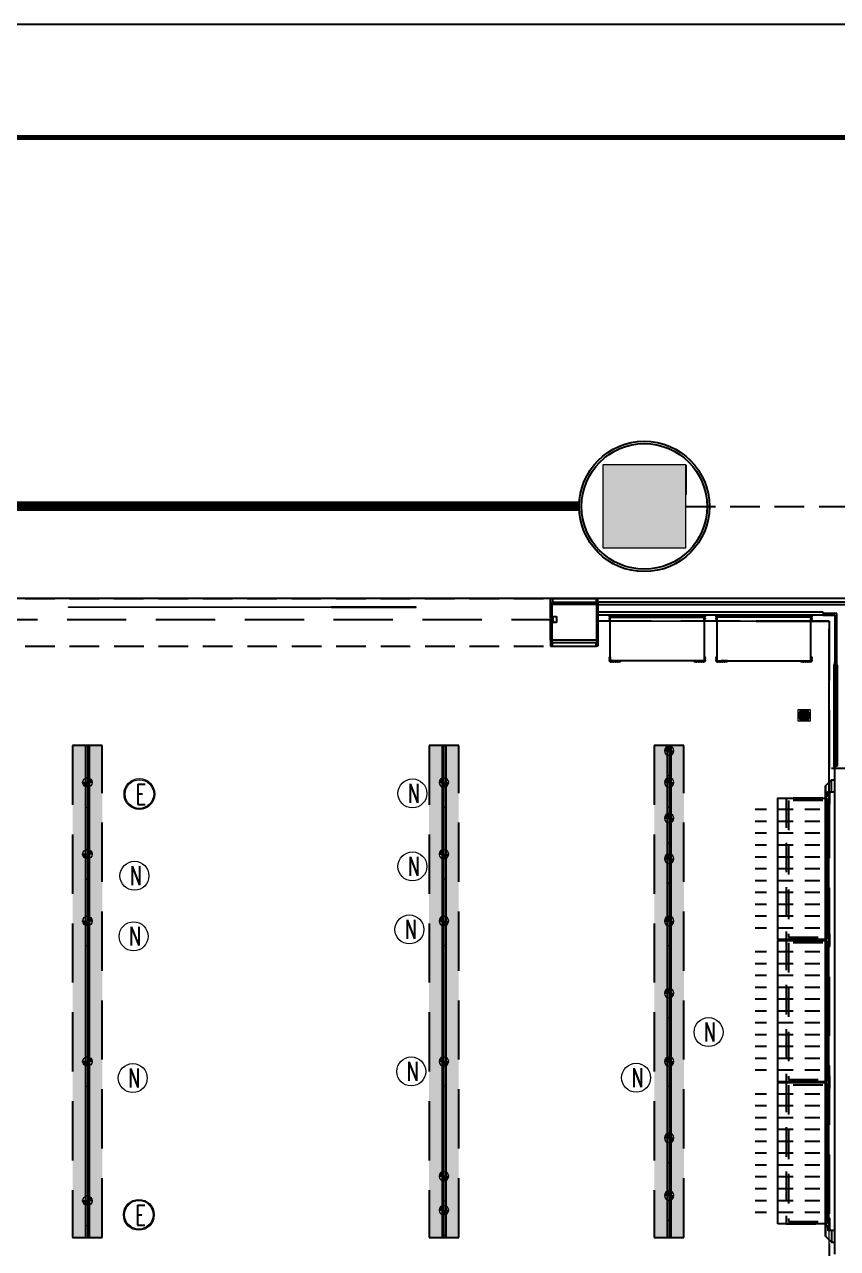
# Model space of a CAD drawing. Header units: millimetres. Extents: x 5896 to 6381, y 4295 to 4378.
# Drawn here: x 6104.7 to 6111.56, y 4313.7 to 4324.03 of the extents above; entities that cross this region are included whole.
import ezdxf

# ---------------------------------------------------------------- set-up
doc = ezdxf.new("R2010")
doc.units = ezdxf.units.MM
for name, pattern in [('DASHED', [0.75, 0.5, -0.25]), ('HIDDEN', [0.375, 0.25, -0.125]), ('NASCOSTA', [0.375, 0.25, -0.125]), ('NASCOSTA2', [0.1875, 0.125, -0.0625]), ('PHANTOM2', [1.25, 0.625, -0.125, 0.125, -0.125, 0.125, -0.125]), ('PUNTO2', [0.125, 0, -0.125]), ('TRATTEGGIATA', [0.75, 0.5, -0.25])]:
    doc.linetypes.add(name, pattern=pattern)
for name, color, linetype in [('A-GLAZING', 2, 'Continuous'), ('ax-arredo piani', 2, 'Continuous'), ('ax-arredo piani rossi', 1, 'Continuous'), ('ax-arredo proiezioni', 1, 'NASCOSTA'), ('ax-arredo sez', 6, 'Continuous'), ('AX-proiez vestiti', 1, 'NASCOSTA2'), ('GA_X DIM', 8, 'Continuous'), ('MERCHANDISING', 11, 'Continuous'), ('Pareti02', 3, 'Continuous'), ('proiezioni', 2, 'NASCOSTA'), ('R-PROIEZIONI', 2, 'NASCOSTA'), ('sezioni 02', 3, 'Continuous'), ('Urban', 6, 'Continuous'), ('VITI', 1, 'Continuous'), ('图框', 254, 'Continuous')]:
    doc.layers.add(name, color=color, linetype=linetype)
for name, color, linetype, true_color in [('LD_beam', 7, 'DASHED', 0x7ec8c8), ('LD_track', 7, 'Continuous', 0x7ec8c8), ('PROIEZ-FASCIONE', 7, 'TRATTEGGIATA', 0xb4b08e)]:
    doc.layers.add(name, color=color, linetype=linetype, true_color=true_color)
doc.layers.add('LD_def-points', color=11, linetype='Continuous', lineweight=5, plot=False)
for name, color, linetype, lineweight, true_color in [('LD_light', 7, 'Continuous', 5, 0xf00000), ('LD_N', 7, 'Continuous', 9, 0x41c62a), ('R-HATCH', 7, 'Continuous', 9, 0xbababa), ('R-WALL', 7, 'Continuous', 9, 0xbababa)]:
    doc.layers.add(name, color=color, linetype=linetype, lineweight=lineweight, true_color=true_color)
doc.layers.add('R-BORDER', color=7, linetype='PHANTOM2', true_color=0xdb0000, plot=False)
doc.styles.add('SIMPLEX', font='SIMPLEX.SHX', dxfattribs={"width": 0.65})

# ---------------------------------------------------------------- blocks, each defined once
blk = doc.blocks.new('f')
at = {"layer": 'LD_light', "lineweight": 5, "ltscale": 0.5}
h = blk.add_hatch(color=256, dxfattribs=at)
h.dxf.hatch_style = 1
h.paths.add_polyline_path([(-4698.4, 3404.2, 0.414214), (-4702.4, 3400.2), (-4698.4, 3400.2)])
at = {"layer": 'LD_light', "lineweight": 5}
h = blk.add_hatch(color=256, dxfattribs=at)
h.dxf.hatch_style = 1
h.paths.add_polyline_path([(-4677.4, 3398.5), (-4677.4, 3401.8), (-4702.4, 3401.8), (-4702.4, 3398.5)])
at = {"layer": 'LD_light', "lineweight": 5, "ltscale": 0.5}
h = blk.add_hatch(color=256, dxfattribs=at)
h.dxf.hatch_style = 1
h.paths.add_polyline_path([(-4694.4, 3400.2), (-4698.4, 3400.2), (-4698.4, 3396.2, 0.414214)])
at = {"layer": 'LD_light', "lineweight": 5}
for p, q in [((-4702.4, 3400.2), (-4694.4, 3400.2)), ((-4698.4, 3404.2), (-4698.4, 3396.2))]:
    blk.add_line(p, q, dxfattribs=at)
blk.add_lwpolyline([(-4677.4, 3401.8), (-4702.4, 3401.8), (-4702.4, 3398.5), (-4677.4, 3398.5)], close=True, dxfattribs=at)
blk.add_circle((-4698.4, 3400.2), 4, dxfattribs=at)
blk.add_circle((-4698.4, 3400.2), 4, dxfattribs=at)
blk = doc.blocks.new('e')
at = {"layer": 'LD_light', "color": 160, "true_color": 0x1a53ff}
for radius in [8.4, 7.78]:
    blk.add_circle((0, 0), radius, dxfattribs=at)
at = {"layer": 'LD_light', "color": 160, "true_color": 0x1a53ff, "style": 'SIMPLEX', "width": 0.65}
blk.add_text('E', height=11.01, dxfattribs=at).set_placement((-2.02, -5.7))
blk = doc.blocks.new('notturna')
at = {"layer": 'LD_N'}
blk.add_circle((21.1399, -17.0434), 0.084, dxfattribs=at)
at = {"layer": 'LD_N', "style": 'SIMPLEX', "width": 0.65}
blk.add_text('N', height=0.1101, dxfattribs=at).set_placement((21.1144, -17.0975))
blk = doc.blocks.new('E2-6')
at = {"layer": 'LD_light'}
h = blk.add_hatch(color=256, dxfattribs=at)
h.dxf.hatch_style = 1
edge = h.paths.add_edge_path()
edge.add_arc((0, 0), 0.05, 0, 360)
blk.add_lwpolyline([(-0.05, -0.05), (0.05, -0.05), (0.05, 0.05), (-0.05, 0.05)], close=True, dxfattribs=at)
blk.add_circle((0, 0), 0.05, dxfattribs=at)
blk = doc.blocks.new('bullone fianco')
at = {"layer": 'VITI'}
for p, q in [((0, 0.008), (-0.003, 0.008)), ((-0.003, 0), (-0.003, 0.007)), ((0, 0.006), (-0.003, 0.006)), ((0, 0.001), (-0.003, 0.001)), ((0, -0.001), (0, 0.008)), ((0, 0.007), (0, 0.008)), ((0, 0), (0, 0.007)), ((0, 0.007), (0, 0.007)), ((0, 0), (0, -0.001)), ((0, 0), (0, 0)), ((0, -0.001), (-0.003, -0.001))]:
    blk.add_line(p, q, dxfattribs=at)
for centre, radius, start, end in [((-0.001, 0.007), 0.00209, 147.1328, 212.8672), ((0.005, 0.004), 0.00787, 163.2213, 196.7787), ((-0.001, 0), 0.00209, 147.1328, 212.8672)]:
    blk.add_arc(centre, radius, start, end, dxfattribs=at)
blk = doc.blocks.new('112')
at = {"layer": 'R-HATCH', "ltscale": 10000}
h = blk.add_hatch(color=253, dxfattribs=at)
h.dxf.hatch_style = 1
h.paths.add_polyline_path([(6103.731, 4414.014), (6104.431, 4414.014), (6104.431, 4414.714), (6103.731, 4414.714)])
h.paths.add_polyline_path([(6104.431, 4422.412), (6104.431, 4423.112), (6103.731, 4423.112), (6103.731, 4422.412)])
h.paths.add_polyline_path([(6095.331, 4422.414), (6095.331, 4423.114), (6096.031, 4423.114), (6096.031, 4422.414)])
h.paths.add_polyline_path([(6096.031, 4414.014), (6096.031, 4414.714), (6095.331, 4414.714), (6095.331, 4414.014)])
h.paths.add_polyline_path([(6096.031, 4405.613), (6096.031, 4406.313), (6095.331, 4406.313), (6095.331, 4405.613)])
h.paths.add_polyline_path([(6087.631, 4405.804), (6087.631, 4406.504), (6086.931, 4406.504), (6086.931, 4405.804)])
h.paths.add_polyline_path([(6086.931, 4414.714), (6087.631, 4414.714), (6087.631, 4414.014), (6086.931, 4414.014)])
at = {"layer": 'A-GLAZING', "color": 253, "linetype": 'TRATTEGGIATA'}
blk.add_line((6098.459, 4421.809), (6103.312, 4421.809), dxfattribs=at)
at = {"layer": 'ax-arredo piani', "color": 253, "elevation": 0}
for points in [[(6104.586, 4421.458), (6104.586, 4421.458), (6103.794, 4421.458), (6103.794, 4421.458), (6103.794, 4421.458), (6103.794, 4421.827), (6104.586, 4421.827), (6104.586, 4421.458)], [(6104.694, 4421.458), (6104.694, 4421.458), (6105.486, 4421.458), (6105.486, 4421.458), (6105.486, 4421.458), (6105.486, 4421.827), (6104.694, 4421.827), (6104.694, 4421.458)], [(6103.879, 4421.455), (6103.879, 4421.458), (6103.83, 4421.458), (6103.83, 4421.455)], [(6104.501, 4421.455), (6104.501, 4421.458), (6104.55, 4421.458), (6104.55, 4421.455)], [(6104.779, 4421.455), (6104.779, 4421.458), (6104.73, 4421.458), (6104.73, 4421.455)], [(6105.401, 4421.455), (6105.401, 4421.458), (6105.45, 4421.458), (6105.45, 4421.455)], [(6105.207, 4419.108), (6105.207, 4420.3), (6105.607, 4420.3), (6105.607, 4419.108)], [(6105.207, 4417.908), (6105.207, 4419.1), (6105.607, 4419.1), (6105.607, 4417.908)], [(6105.207, 4416.708), (6105.207, 4417.9), (6105.607, 4417.9), (6105.607, 4416.708)]]:
    blk.add_lwpolyline(points, close=True, dxfattribs=at)
at = {"layer": 'ax-arredo piani rossi', "color": 253}
for p, q in [((6103.305, 4421.984), (6103.675, 4421.984)), ((6103.304, 4421.584), (6103.676, 4421.584)), ((6105.68, 4421.424), (6105.68, 4420.574))]:
    blk.add_line(p, q, dxfattribs=at)
at = {"layer": 'ax-arredo proiezioni', "color": 253, "elevation": 0}
for points in [[(6105.587, 4420.3), (6105.279, 4420.3), (6105.279, 4419.108), (6105.587, 4419.108)], [(6105.587, 4420.28), (6105.299, 4420.28), (6105.299, 4419.128), (6105.587, 4419.128)], [(6105.587, 4419.1), (6105.279, 4419.1), (6105.279, 4417.908), (6105.587, 4417.908)], [(6105.587, 4419.08), (6105.299, 4419.08), (6105.299, 4417.928), (6105.587, 4417.928)], [(6105.587, 4417.9), (6105.279, 4417.9), (6105.279, 4416.708), (6105.587, 4416.708)], [(6105.587, 4417.88), (6105.299, 4417.88), (6105.299, 4416.728), (6105.587, 4416.728)]]:
    blk.add_lwpolyline(points, dxfattribs=at)
at = {"layer": 'ax-arredo sez', "color": 253}
for p, q in [((6105.59, 4421.859), (6105.59, 4421.844)), ((6105.705, 4421.859), (6105.59, 4421.859)), ((6105.59, 4421.859), (6105.59, 4421.859)), ((6105.59, 4421.844), (6105.69, 4421.844)), ((6105.69, 4421.844), (6105.69, 4421.427)), ((6105.705, 4421.427), (6105.705, 4421.859)), ((6105.687, 4421.427), (6105.68, 4421.427)), ((6105.68, 4421.427), (6105.68, 4421.424)), ((6105.68, 4421.424), (6105.708, 4421.424)), ((6105.69, 4421.444), (6105.687, 4421.444)), ((6105.687, 4421.444), (6105.687, 4421.427)), ((6105.69, 4421.427), (6105.69, 4421.444)), ((6105.69, 4421.427), (6105.705, 4421.427)), ((6105.708, 4421.427), (6105.69, 4421.427)), ((6105.691, 4421.424), (6105.69, 4421.423)), ((6105.69, 4421.423), (6105.69, 4420.575)), ((6105.697, 4421.424), (6105.691, 4421.424)), ((6105.698, 4421.423), (6105.697, 4421.424)), ((6105.698, 4421.424), (6105.708, 4421.424)), ((6105.698, 4420.574), (6105.698, 4421.424)), ((6105.698, 4420.575), (6105.698, 4421.423)), ((6105.708, 4421.424), (6105.708, 4421.427)), ((6105.708, 4421.424), (6105.708, 4420.574)), ((6105.68, 4420.571), (6105.68, 4420.574)), ((6105.68, 4420.574), (6105.708, 4420.574)), ((6105.687, 4420.571), (6105.68, 4420.571)), ((6105.687, 4420.554), (6105.687, 4420.571)), ((6105.69, 4420.554), (6105.687, 4420.554)), ((6105.69, 4420.575), (6105.691, 4420.574)), ((6105.708, 4420.571), (6105.69, 4420.571)), ((6105.69, 4420.571), (6105.69, 4420.554)), ((6105.691, 4420.574), (6105.697, 4420.574)), ((6105.697, 4420.574), (6105.698, 4420.575)), ((6105.708, 4420.574), (6105.698, 4420.574)), ((6105.708, 4420.574), (6105.708, 4420.571))]:
    blk.add_line(p, q, dxfattribs=at)
at = {"layer": 'ax-arredo sez', "color": 253, "elevation": 0}
for points in [[(6103.83, 4421.841), (6103.83, 4421.844), (6103.79, 4421.844), (6103.79, 4421.804), (6103.793, 4421.804), (6103.793, 4421.841), (6103.83, 4421.841)], [(6104.55, 4421.841), (6104.55, 4421.844), (6104.59, 4421.844), (6104.59, 4421.804), (6104.587, 4421.804), (6104.587, 4421.841), (6104.55, 4421.841)], [(6104.73, 4421.841), (6104.73, 4421.844), (6104.69, 4421.844), (6104.69, 4421.804), (6104.693, 4421.804), (6104.693, 4421.841), (6104.73, 4421.841)], [(6105.45, 4421.841), (6105.45, 4421.844), (6105.49, 4421.844), (6105.49, 4421.804), (6105.487, 4421.804), (6105.487, 4421.841), (6105.45, 4421.841)], [(6103.83, 4421.457), (6103.83, 4421.454), (6103.79, 4421.454), (6103.79, 4421.494), (6103.793, 4421.494), (6103.793, 4421.457), (6103.83, 4421.457)], [(6104.55, 4421.457), (6104.55, 4421.454), (6104.59, 4421.454), (6104.59, 4421.494), (6104.587, 4421.494), (6104.587, 4421.457), (6104.55, 4421.457)], [(6104.73, 4421.457), (6104.73, 4421.454), (6104.69, 4421.454), (6104.69, 4421.494), (6104.693, 4421.494), (6104.693, 4421.457), (6104.73, 4421.457)], [(6105.45, 4421.457), (6105.45, 4421.454), (6105.49, 4421.454), (6105.49, 4421.494), (6105.487, 4421.494), (6105.487, 4421.457), (6105.45, 4421.457)], [(6105.66, 4420.454), (6105.61, 4420.404), (6105.61, 4420.308), (6105.614, 4420.308), (6105.614, 4420.319), (6105.629, 4420.319), (6105.629, 4420.354), (6105.66, 4420.354), (6105.66, 4420.454), (6105.66, 4420.454)], [(6105.614, 4419.119), (6105.629, 4419.119), (6105.629, 4420.289), (6105.614, 4420.289), (6105.614, 4420.3), (6105.61, 4420.3), (6105.61, 4419.108), (6105.614, 4419.108), (6105.614, 4419.119)], [(6105.614, 4417.919), (6105.629, 4417.919), (6105.629, 4419.089), (6105.614, 4419.089), (6105.614, 4419.1), (6105.61, 4419.1), (6105.61, 4417.908), (6105.614, 4417.908), (6105.614, 4417.919)], [(6105.614, 4416.719), (6105.629, 4416.719), (6105.629, 4417.889), (6105.614, 4417.889), (6105.614, 4417.9), (6105.61, 4417.9), (6105.61, 4416.708), (6105.614, 4416.708), (6105.614, 4416.719)], [(6105.66, 4416.554), (6105.61, 4416.604), (6105.61, 4416.7), (6105.614, 4416.7), (6105.614, 4416.689), (6105.629, 4416.689), (6105.629, 4416.654), (6105.66, 4416.654), (6105.66, 4416.554), (6105.66, 4416.554)]]:
    blk.add_lwpolyline(points, dxfattribs=at)
for points in [[(6104.587, 4421.828), (6104.587, 4421.841), (6103.793, 4421.841), (6103.793, 4421.828)], [(6104.693, 4421.828), (6104.693, 4421.841), (6105.487, 4421.841), (6105.487, 4421.828)], [(6105.61, 4420.404), (6105.61, 4420.308), (6105.609, 4420.308), (6105.609, 4420.404)], [(6105.61, 4419.108), (6105.61, 4420.3), (6105.609, 4420.3), (6105.609, 4419.108)], [(6105.614, 4420.319), (6105.614, 4420.289), (6105.644, 4420.289), (6105.644, 4420.319)], [(6105.617, 4420.316), (6105.617, 4420.292), (6105.641, 4420.292), (6105.641, 4420.316)], [(6105.644, 4420.354), (6105.644, 4420.319), (6105.629, 4420.319), (6105.629, 4420.354)], [(6105.629, 4420.289), (6105.629, 4420.254), (6105.644, 4420.254), (6105.644, 4420.289)], [(6105.644, 4420.354), (6105.644, 4420.254), (6105.647, 4420.254), (6105.647, 4420.354)], [(6105.644, 4419.154), (6105.644, 4419.119), (6105.629, 4419.119), (6105.629, 4419.154)], [(6105.644, 4419.154), (6105.644, 4419.054), (6105.647, 4419.054), (6105.647, 4419.154)], [(6105.61, 4417.908), (6105.61, 4419.1), (6105.609, 4419.1), (6105.609, 4417.908)], [(6105.614, 4419.119), (6105.614, 4419.089), (6105.644, 4419.089), (6105.644, 4419.119)], [(6105.617, 4419.116), (6105.617, 4419.092), (6105.641, 4419.092), (6105.641, 4419.116)], [(6105.629, 4419.089), (6105.629, 4419.054), (6105.644, 4419.054), (6105.644, 4419.089)], [(6105.61, 4416.708), (6105.61, 4417.9), (6105.609, 4417.9), (6105.609, 4416.708)], [(6105.614, 4417.919), (6105.614, 4417.889), (6105.644, 4417.889), (6105.644, 4417.919)], [(6105.617, 4417.916), (6105.617, 4417.892), (6105.641, 4417.892), (6105.641, 4417.916)], [(6105.644, 4417.954), (6105.644, 4417.919), (6105.629, 4417.919), (6105.629, 4417.954)], [(6105.644, 4417.954), (6105.644, 4417.854), (6105.647, 4417.854), (6105.647, 4417.954)], [(6105.629, 4417.889), (6105.629, 4417.854), (6105.644, 4417.854), (6105.644, 4417.889)], [(6105.61, 4416.604), (6105.61, 4416.7), (6105.609, 4416.7), (6105.609, 4416.604)], [(6105.614, 4416.719), (6105.614, 4416.689), (6105.644, 4416.689), (6105.644, 4416.719)], [(6105.617, 4416.716), (6105.617, 4416.692), (6105.641, 4416.692), (6105.641, 4416.716)], [(6105.644, 4416.754), (6105.644, 4416.719), (6105.629, 4416.719), (6105.629, 4416.754)], [(6105.629, 4416.689), (6105.629, 4416.654), (6105.644, 4416.654), (6105.644, 4416.689)], [(6105.644, 4416.754), (6105.644, 4416.654), (6105.647, 4416.654), (6105.647, 4416.754)]]:
    blk.add_lwpolyline(points, close=True, dxfattribs=at)
at = {"layer": 'AX-proiez vestiti', "color": 253}
for p, q in [((6105.561, 4420.204), (6105.016, 4420.204)), ((6105.561, 4420.104), (6105.016, 4420.104)), ((6105.561, 4420.004), (6105.016, 4420.004)), ((6105.561, 4419.904), (6105.016, 4419.904)), ((6105.561, 4419.804), (6105.016, 4419.804)), ((6105.561, 4419.704), (6105.016, 4419.704)), ((6105.561, 4419.604), (6105.016, 4419.604)), ((6105.561, 4419.504), (6105.016, 4419.504)), ((6105.561, 4419.404), (6105.016, 4419.404)), ((6105.561, 4419.304), (6105.016, 4419.304)), ((6105.561, 4419.204), (6105.016, 4419.204)), ((6105.561, 4419.004), (6105.016, 4419.004)), ((6105.561, 4418.904), (6105.016, 4418.904)), ((6105.561, 4418.804), (6105.016, 4418.804)), ((6105.561, 4418.704), (6105.016, 4418.704)), ((6105.561, 4418.604), (6105.016, 4418.604)), ((6105.561, 4418.504), (6105.016, 4418.504)), ((6105.561, 4418.404), (6105.016, 4418.404)), ((6105.561, 4418.304), (6105.016, 4418.304)), ((6105.561, 4418.204), (6105.016, 4418.204)), ((6105.561, 4418.104), (6105.016, 4418.104)), ((6105.561, 4418.004), (6105.016, 4418.004)), ((6105.561, 4417.804), (6105.016, 4417.804)), ((6105.561, 4417.704), (6105.016, 4417.704)), ((6105.561, 4417.604), (6105.016, 4417.604)), ((6105.561, 4417.504), (6105.016, 4417.504)), ((6105.561, 4417.404), (6105.016, 4417.404)), ((6105.561, 4417.304), (6105.016, 4417.304)), ((6105.561, 4417.204), (6105.016, 4417.204)), ((6105.561, 4417.104), (6105.016, 4417.104)), ((6105.561, 4417.004), (6105.016, 4417.004)), ((6105.561, 4416.904), (6105.016, 4416.904)), ((6105.561, 4416.804), (6105.016, 4416.804))]:
    blk.add_line(p, q, dxfattribs=at)
at = {"layer": 'DEFPOINTS', "color": 253}
for p, q in [((6105.66, 4420.554), (6105.69, 4420.554)), ((6105.66, 4420.454), (6105.69, 4420.454)), ((6105.66, 4420.354), (6105.69, 4420.354)), ((6105.66, 4416.654), (6105.69, 4416.654)), ((6105.66, 4416.554), (6105.69, 4416.554))]:
    blk.add_line(p, q, dxfattribs=at)
at = {"layer": 'Pareti02', "color": 253}
for p, q in [((6105.59, 4421.869), (6103.69, 4421.869)), ((6105.59, 4421.844), (6103.69, 4421.844)), ((6105.59, 4421.869), (6105.59, 4421.844)), ((6105.69, 4416.454), (6105.69, 4420.75)), ((6105.69, 4420.177), (6105.69, 4420.554)), ((6105.69, 4420.554), (6105.785, 4420.554))]:
    blk.add_line(p, q, dxfattribs=at)
at = {"layer": 'PROIEZ-FASCIONE', "color": 253}
for q in [(6103.69, 4421.794), (6105.64, 4415.444)]:
    blk.add_line((6105.64, 4421.794), q, dxfattribs=at)
at = {"layer": 'proiezioni', "color": 253}
for p, q in [((6098.48, 4421.984), (6103.291, 4421.984)), ((6098.481, 4421.584), (6103.29, 4421.584))]:
    blk.add_line(p, q, dxfattribs=at)
at = {"layer": 'R-BORDER', "color": 253, "ltscale": 10000}
blk.add_line((6107.154, 4421.984), (6095.981, 4421.984), dxfattribs=at)
at = {"layer": 'R-PROIEZIONI', "color": 253}
for p, q in [((6104.431, 4423.112), (6104.431, 4422.762)), ((6104.431, 4422.762), (6108.09, 4422.762))]:
    blk.add_line(p, q, dxfattribs=at)
at = {"layer": 'R-PROIEZIONI', "color": 253, "linetype": 'HIDDEN'}
blk.add_line((6103.531, 4422.764), (6097.236, 4422.764), dxfattribs=at)
at = {"layer": 'R-WALL', "color": 253, "ltscale": 10000}
for p, q in [((6104.431, 4423.112), (6103.731, 4423.112)), ((6103.731, 4423.112), (6103.731, 4422.412)), ((6104.431, 4422.412), (6104.431, 4423.112)), ((6103.731, 4422.412), (6104.431, 4422.412))]:
    blk.add_line(p, q, dxfattribs=at)
at = {"layer": 'sezioni 02', "color": 253}
for p, q in [((6103.29, 4421.935), (6103.29, 4421.984)), ((6103.29, 4421.984), (6103.305, 4421.984)), ((6103.291, 4421.934), (6103.29, 4421.935)), ((6103.29, 4421.82), (6103.29, 4421.934)), ((6103.29, 4421.934), (6103.3, 4421.934)), ((6103.3, 4421.934), (6103.291, 4421.934)), ((6103.305, 4421.954), (6103.3, 4421.954)), ((6103.3, 4421.954), (6103.3, 4421.934)), ((6103.3, 4421.954), (6103.68, 4421.954)), ((6103.3, 4421.934), (6103.3, 4421.954)), ((6103.3, 4421.934), (6103.3, 4421.834)), ((6103.68, 4421.934), (6103.3, 4421.934)), ((6103.305, 4421.984), (6103.305, 4421.954)), ((6103.69, 4421.984), (6103.675, 4421.984)), ((6103.675, 4421.984), (6103.675, 4421.954)), ((6103.675, 4421.954), (6103.68, 4421.954)), ((6103.68, 4421.954), (6103.68, 4421.934)), ((6103.68, 4421.954), (6103.68, 4421.934)), ((6103.68, 4421.934), (6103.69, 4421.934)), ((6103.68, 4421.934), (6103.69, 4421.934)), ((6103.68, 4421.614), (6103.68, 4421.934)), ((6103.69, 4421.954), (6103.69, 4421.984)), ((6103.69, 4421.934), (6103.69, 4421.954)), ((6103.69, 4421.954), (6103.69, 4421.954)), ((6103.69, 4421.934), (6103.69, 4421.584)), ((6103.29, 4421.82), (6103.29, 4421.834)), ((6103.29, 4421.834), (6103.34, 4421.834)), ((6103.34, 4421.834), (6103.34, 4421.784)), ((6103.312, 4421.82), (6103.29, 4421.82)), ((6103.29, 4421.634), (6103.29, 4421.797)), ((6103.29, 4421.797), (6103.312, 4421.797)), ((6103.29, 4421.784), (6103.29, 4421.797)), ((6103.312, 4421.784), (6103.29, 4421.784)), ((6103.3, 4421.784), (6103.3, 4421.634)), ((6103.312, 4421.784), (6103.312, 4421.82)), ((6103.312, 4421.797), (6103.312, 4421.784)), ((6103.34, 4421.784), (6103.312, 4421.784)), ((6103.3, 4421.634), (6103.29, 4421.634)), ((6103.291, 4421.634), (6103.29, 4421.633)), ((6103.29, 4421.633), (6103.29, 4421.584)), ((6103.3, 4421.634), (6103.291, 4421.634)), ((6103.3, 4421.614), (6103.3, 4421.634)), ((6103.68, 4421.634), (6103.3, 4421.634)), ((6103.3, 4421.634), (6103.3, 4421.614)), ((6103.68, 4421.614), (6103.68, 4421.634)), ((6103.29, 4421.584), (6103.305, 4421.584)), ((6103.305, 4421.614), (6103.3, 4421.614)), ((6103.3, 4421.614), (6103.68, 4421.614)), ((6103.305, 4421.584), (6103.305, 4421.614)), ((6103.675, 4421.584), (6103.675, 4421.614)), ((6103.675, 4421.614), (6103.68, 4421.614)), ((6103.69, 4421.584), (6103.675, 4421.584))]:
    blk.add_line(p, q, dxfattribs=at)
at = {"layer": 'Urban', "color": 253}
for p, q in [((6105.51, 4421.954), (6103.69, 4421.954)), ((6103.69, 4421.954), (6103.69, 4421.935)), ((6103.69, 4421.935), (6105.529, 4421.935)), ((6106.959, 4421.954), (6105.51, 4421.954)), ((6105.529, 4421.935), (6106.94, 4421.935))]:
    blk.add_line(p, q, dxfattribs=at)
for radius in [0.55, 0.53]:
    blk.add_circle((6104.081, 4422.762), radius, dxfattribs=at)
at = {"layer": 'VITI', "color": 253, "elevation": 0}
for points in [[(6103.789, 4421.804), (6103.79, 4421.804), (6103.79, 4421.844), (6103.789, 4421.844)], [(6104.59, 4421.804), (6104.591, 4421.804), (6104.591, 4421.844), (6104.59, 4421.844)], [(6104.69, 4421.804), (6104.689, 4421.804), (6104.689, 4421.844), (6104.69, 4421.844)], [(6105.491, 4421.804), (6105.49, 4421.804), (6105.49, 4421.844), (6105.491, 4421.844)]]:
    blk.add_lwpolyline(points, close=True, dxfattribs=at)
for points in [[(6103.79, 4421.494), (6103.789, 4421.494), (6103.789, 4421.453), (6103.879, 4421.453), (6103.879, 4421.454), (6103.79, 4421.454), (6103.79, 4421.494)], [(6104.59, 4421.494), (6104.591, 4421.494), (6104.591, 4421.453), (6104.501, 4421.453), (6104.501, 4421.454), (6104.59, 4421.454), (6104.59, 4421.494)], [(6104.69, 4421.494), (6104.689, 4421.494), (6104.689, 4421.453), (6104.779, 4421.453), (6104.779, 4421.454), (6104.69, 4421.454), (6104.69, 4421.494)], [(6105.49, 4421.494), (6105.491, 4421.494), (6105.491, 4421.453), (6105.401, 4421.453), (6105.401, 4421.454), (6105.49, 4421.454), (6105.49, 4421.494)]]:
    blk.add_lwpolyline(points, dxfattribs=at)
at = {"layer": 'VITI', "color": 253, "extrusion": (0, 0, -1), "zscale": -1}
for p, rotation in [((-6103.789, 4421.838), 180), ((-6103.789, 4421.818), 180), ((-6104.517, 4421.453), 90), ((-6104.537, 4421.453), 90), ((-6104.557, 4421.453), 90), ((-6104.577, 4421.453), 90)]:
    blk.add_blockref('bullone fianco', p, dxfattribs=dict(at, rotation=rotation))
at = {"layer": 'VITI', "color": 253}
for p, rotation in [((6104.591, 4421.838), 180), ((6105.491, 4421.838), 180), ((6105.491, 4421.818), 180), ((6103.803, 4421.453), 90), ((6103.823, 4421.453), 90), ((6103.843, 4421.453), 90), ((6103.863, 4421.453), 90), ((6104.703, 4421.453), 90), ((6104.723, 4421.453), 90), ((6104.743, 4421.453), 90), ((6104.763, 4421.453), 90)]:
    blk.add_blockref('bullone fianco', p, dxfattribs=dict(at, rotation=rotation))
at = {"layer": 'VITI', "color": 253, "xscale": -1}
for p, rotation in [((6104.689, 4421.838), 180), ((6105.417, 4421.453), 270), ((6105.437, 4421.453), 270), ((6105.457, 4421.453), 270), ((6105.477, 4421.453), 270)]:
    blk.add_blockref('bullone fianco', p, dxfattribs=dict(at, rotation=rotation))
at = {"layer": 'VITI', "color": 253, "extrusion": (0, 0, -1), "zscale": -1}
for p in [(-6104.591, 4421.811), (-6104.591, 4421.48), (-6104.591, 4421.46)]:
    blk.add_blockref('bullone fianco', p, dxfattribs=at)
at = {"layer": 'VITI', "color": 253}
for p in [(6104.689, 4421.811), (6103.789, 4421.48), (6103.789, 4421.46), (6104.689, 4421.48), (6104.689, 4421.46)]:
    blk.add_blockref('bullone fianco', p, dxfattribs=at)
at = {"layer": 'VITI', "color": 253, "xscale": -1}
for p in [(6105.491, 4421.48), (6105.491, 4421.46)]:
    blk.add_blockref('bullone fianco', p, dxfattribs=at)
blk = doc.blocks.new('tukuang')
at = {"layer": '图框'}
blk.add_lwpolyline([(0, 0), (4200, 0), (4200, 2969.7), (0, 2969.7)], close=True, dxfattribs=at)
at = {"layer": '图框', "const_width": 4.24}
blk.add_lwpolyline([(212.1, 2870.7), (4101, 2870.7), (4101, 99), (212.1, 99)], close=True, dxfattribs=at)

msp = doc.modelspace()

# ---------------------------------------------------------------- hatches: boundary and pattern name
at = {"layer": 'LD_light'}
h = msp.add_hatch(color=256, dxfattribs=at)
h.dxf.hatch_style = 1
h.paths.add_polyline_path([(6105.069, 4319.112), (6106.179, 4319.112), (6106.179, 4319.107), (6105.069, 4319.107)])
h = msp.add_hatch(color=256, dxfattribs=at)
h.dxf.hatch_style = 1
h.paths.add_polyline_path([(6106.179, 4319.112), (6107.289, 4319.112), (6107.289, 4319.107), (6106.179, 4319.107)])
h = msp.add_hatch(color=256, dxfattribs=at)
h.dxf.hatch_style = 1
h.paths.add_polyline_path([(6107.289, 4319.107), (6108.003, 4319.107), (6108.003, 4319.112), (6107.289, 4319.112)])
h = msp.add_hatch(color=256, dxfattribs=at)
h.dxf.hatch_style = 1
h.paths.add_polyline_path([(6109.565, 4318.994), (6110.873, 4318.994), (6110.873, 4318.989), (6109.565, 4318.989)])
h = msp.add_hatch(color=256, dxfattribs=at)
h.dxf.hatch_style = 1
h.paths.add_polyline_path([(6111.488, 4318.994), (6110.873, 4318.994), (6110.873, 4318.989), (6111.488, 4318.989)])
h = msp.add_hatch(color=256, dxfattribs=at)
h.dxf.hatch_style = 1
h.paths.add_polyline_path([(6111.49, 4318.927), (6111.49, 4318.609), (6111.485, 4318.609), (6111.485, 4318.927)])
h = msp.add_hatch(color=256, dxfattribs=at)
h.dxf.hatch_style = 1
h.paths.add_polyline_path([(6111.485, 4317.499), (6111.485, 4318.609), (6111.49, 4318.609), (6111.49, 4317.499)])
h = msp.add_hatch(color=256, dxfattribs=at)
h.dxf.hatch_style = 1
h.paths.add_polyline_path([(6111.49, 4316.29), (6111.49, 4317.499), (6111.485, 4317.499), (6111.485, 4316.29)])
h = msp.add_hatch(color=256, dxfattribs=at)
h.dxf.hatch_style = 1
h.paths.add_polyline_path([(6111.49, 4315.081), (6111.49, 4316.29), (6111.485, 4316.29), (6111.485, 4315.081)])
h = msp.add_hatch(color=256, dxfattribs=at)
h.dxf.hatch_style = 1
h.paths.add_polyline_path([(6111.49, 4313.872), (6111.49, 4315.081), (6111.485, 4315.081), (6111.485, 4313.872)])
h = msp.add_hatch(color=256, dxfattribs=at)
h.dxf.hatch_style = 1
h.paths.add_polyline_path([(6111.49, 4312.663), (6111.49, 4313.872), (6111.485, 4313.872), (6111.485, 4312.663)])
at = {"layer": 'MERCHANDISING'}
h = msp.add_hatch(color=3, dxfattribs=at)
h.dxf.hatch_style = 1
h.paths.add_polyline_path([(6105.104, 4313.792), (6105.354, 4313.792), (6105.354, 4317.942), (6105.104, 4317.942)])
h = msp.add_hatch(color=3, dxfattribs=at)
h.dxf.hatch_style = 1
h.paths.add_polyline_path([(6108.113, 4313.792), (6108.363, 4313.792), (6108.363, 4317.942), (6108.113, 4317.942)])
h = msp.add_hatch(color=3, dxfattribs=at)
h.dxf.hatch_style = 1
h.paths.add_polyline_path([(6110.013, 4313.792), (6110.263, 4313.792), (6110.263, 4317.942), (6110.013, 4317.942)])

# ---------------------------------------------------------------- linework, layer by layer
at = {"layer": 'LD_beam', "elevation": 0}
for points in [[(6105.104, 4313.792), (6105.354, 4313.792), (6105.354, 4317.942), (6105.104, 4317.942)], [(6108.113, 4313.792), (6108.363, 4313.792), (6108.363, 4317.942), (6108.113, 4317.942)], [(6110.013, 4313.792), (6110.263, 4313.792), (6110.263, 4317.942), (6110.013, 4317.942)]]:
    msp.add_lwpolyline(points, close=True, dxfattribs=at)
at = {"layer": 'LD_def-points'}
for p, q in [((6105.229, 4317.942), (6105.229, 4313.792)), ((6108.238, 4317.942), (6108.238, 4313.792)), ((6110.138, 4317.942), (6110.138, 4313.792))]:
    msp.add_line(p, q, dxfattribs=at)
at = {"layer": 'LD_light', "elevation": 0}
for points in [[(6105.069, 4319.112), (6106.377, 4319.112), (6106.377, 4319.107), (6105.069, 4319.107)], [(6105.069, 4319.112), (6106.179, 4319.112), (6106.179, 4319.107), (6105.069, 4319.107)], [(6106.179, 4319.112), (6107.289, 4319.112), (6107.289, 4319.107), (6106.179, 4319.107)], [(6107.289, 4319.107), (6108.003, 4319.107), (6108.003, 4319.112), (6107.289, 4319.112)], [(6109.565, 4318.994), (6110.873, 4318.994), (6110.873, 4318.989), (6109.565, 4318.989)], [(6111.488, 4318.994), (6110.873, 4318.994), (6110.873, 4318.989), (6111.488, 4318.989)], [(6111.49, 4318.927), (6111.49, 4318.609), (6111.485, 4318.609), (6111.485, 4318.927)], [(6111.485, 4317.499), (6111.485, 4318.609), (6111.49, 4318.609), (6111.49, 4317.499)], [(6111.49, 4316.29), (6111.49, 4317.499), (6111.485, 4317.499), (6111.485, 4316.29)], [(6111.49, 4315.081), (6111.49, 4316.29), (6111.485, 4316.29), (6111.485, 4315.081)], [(6111.49, 4313.872), (6111.49, 4315.081), (6111.485, 4315.081), (6111.485, 4313.872)], [(6111.49, 4312.663), (6111.49, 4313.872), (6111.485, 4313.872), (6111.485, 4312.663)]]:
    msp.add_lwpolyline(points, close=True, dxfattribs=at)
at = {"layer": 'LD_track'}
for p, q in [((6105.214, 4317.942), (6105.214, 4313.792)), ((6105.244, 4317.942), (6105.244, 4313.792)), ((6108.223, 4317.942), (6108.223, 4313.792)), ((6108.253, 4317.942), (6108.253, 4313.792)), ((6110.123, 4317.942), (6110.123, 4313.792)), ((6110.153, 4317.942), (6110.153, 4313.792))]:
    msp.add_line(p, q, dxfattribs=at)
at = {"layer": 'R-PROIEZIONI', "linetype": 'HIDDEN', "const_width": 0.08, "elevation": 0}
msp.add_lwpolyline([(6109.379, 4319.962), (6103.084, 4319.962)], dxfattribs=at)

# ---------------------------------------------------------------- block references
msp.add_blockref('112', (5.848, -102.802))
at = {"layer": 'GA_X DIM', "xscale": 0.009635294117647079, "yscale": 0.009635294117647079, "zscale": 0.009635294117647079}
msp.add_blockref('tukuang', (6084.113, 4295.413), dxfattribs=at)
at = {"layer": 'LD_light', "xscale": -1, "rotation": 180}
msp.add_blockref('E2-6', (6111.278, 4318.197), dxfattribs=at)
at = {"layer": 'LD_light', "yscale": 0.01, "zscale": 0.01}
for p, xscale, rotation in [((6144.14, 4270.914), -0.01, 90), ((6071.227, 4270.647), 0.01, 270), ((6142.24, 4270.647), -0.01, 90), ((6144.14, 4270.647), -0.01, 90), ((6144.14, 4270.345), -0.01, 90), ((6071.227, 4270.042), 0.01, 270), ((6142.24, 4270.042), -0.01, 90), ((6144.14, 4270.004), -0.01, 90), ((6071.227, 4269.478), 0.01, 270), ((6142.24, 4269.478), -0.01, 90), ((6144.14, 4269.478), -0.01, 90), ((6144.14, 4268.869), -0.01, 90), ((6071.227, 4268.293), 0.01, 270), ((6142.24, 4268.293), -0.01, 90), ((6144.14, 4268.293), -0.01, 90), ((6144.14, 4267.647), -0.01, 90), ((6142.24, 4267.325), -0.01, 90), ((6071.227, 4267.118), 0.01, 270), ((6144.14, 4267.161), -0.01, 90), ((6142.24, 4267.038), -0.01, 90)]:
    msp.add_blockref('f', p, dxfattribs=dict(at, xscale=xscale, rotation=rotation))
at = {"layer": 'LD_light', "linetype": 'PUNTO2', "xscale": 0.0154948959566415, "yscale": 0.0154948959566415, "zscale": 0.0154948959566415}
for p in [(6105.668, 4317.533, 0), (6105.663, 4313.983, 0)]:
    msp.add_blockref('e', p, dxfattribs=at)
at = {"layer": 'LD_N', "xscale": 1.454545454545455, "yscale": 1.454545454545455, "zscale": 1.454545454545455}
for p in [(6077.223, 4342.329, 0), (6077.223, 4341.713, 0), (6074.877, 4341.634, 0), (6077.197, 4341.181, 0), (6074.87, 4341.123, 0), (6079.722, 4340.315, 0), (6074.863, 4339.927, 0), (6077.213, 4339.983, 0), (6079.111, 4339.93, 0)]:
    msp.add_blockref('notturna', p, dxfattribs=at)

doc.saveas('drawing.dxf')
